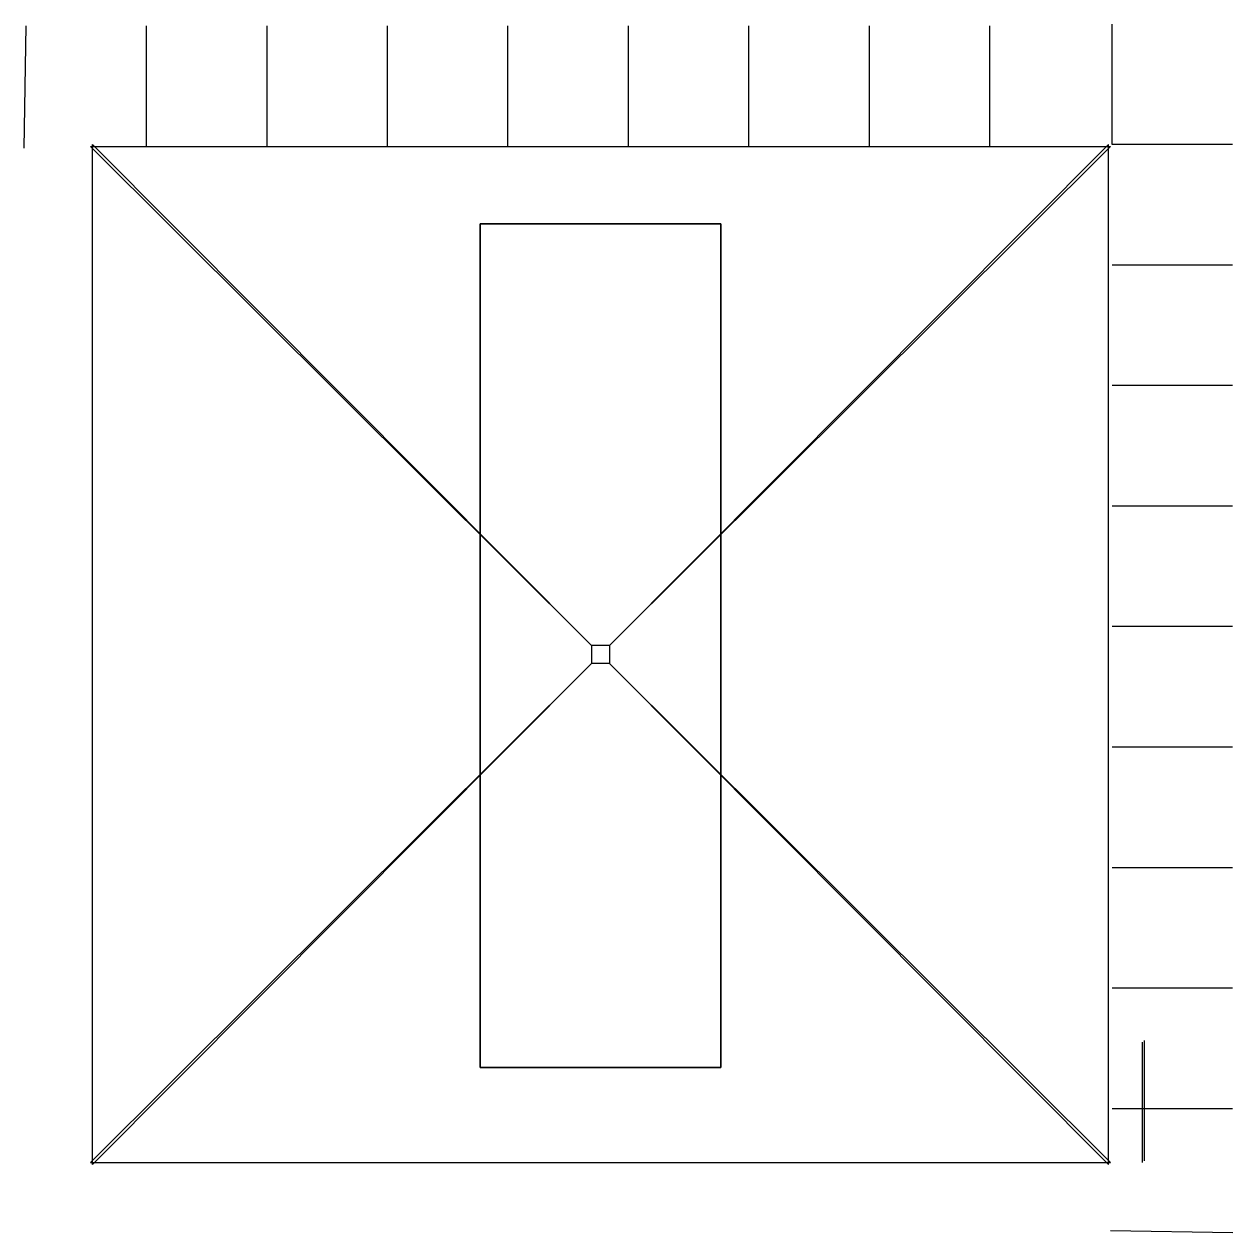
# Model space of a CAD drawing. Extents: x -0.6 to 9.5, y -9 to 1.
import ezdxf

# ---------------------------------------------------------------- set-up
doc = ezdxf.new("R2010")
doc.units = 0
doc.header["$MEASUREMENT"] = 0
doc.layers.get('0').update_dxf_attribs({"linetype": 'CONTINUOUS'})

msp = doc.modelspace()

# ---------------------------------------------------------------- linework, layer by layer
at = {"color": 1}
for points in [[(-0.567, -0.032), (-0.551, 0.984)], [(0.449, -0.016), (0.449, 0.984)], [(1.449, -0.016), (1.449, 0.984)], [(2.449, -0.016), (2.449, 0.984)], [(3.449, -0.016), (3.449, 0.984)], [(4.449, -0.016), (4.449, 0.984)], [(5.449, -0.016), (5.449, 0.984)], [(6.449, -0.016), (6.449, 0.984)], [(7.449, -0.016), (7.449, 0.984)], [(8.463, -0.002), (8.463, 0.998)], [(9.463, -0.002), (8.463, -0.002)], [(9.463, -1.002), (8.463, -1.002)], [(9.463, -2.002), (8.463, -2.002)], [(9.463, -3.002), (8.463, -3.002)], [(9.463, -4.002), (8.463, -4.002)], [(9.463, -5.002), (8.463, -5.002)], [(9.463, -6.002), (8.463, -6.002)], [(9.463, -7.002), (8.463, -7.002)], [(9.463, -8.002), (8.463, -8.002)], [(9.466, -9.032), (8.449, -9.016)]]:
    msp.add_lwpolyline(points, dxfattribs=at)
for points, elevation in [([(8.717, -8.449), (8.717, -7.449)], -7.204), ([(8.717, -8.449), (8.717, -7.449)], -8.204), ([(8.717, -8.449), (8.717, -7.449)], -9.204), ([(8.717, -8.449), (8.717, -7.449)], -10.204), ([(8.717, -8.449), (8.717, -7.449)], -11.204), ([(8.717, -8.449), (8.717, -7.449)], -12.204), ([(8.717, -8.449), (8.717, -7.449)], -13.204), ([(8.717, -8.449), (8.717, -7.449)], -14.204), ([(8.717, -8.449), (8.717, -7.449)], -15.204), ([(8.717, -8.449), (8.717, -7.449)], -16.204), ([(8.717, -8.449), (8.717, -7.449)], -17.204), ([(8.717, -8.449), (8.717, -7.449)], -18.204), ([(8.717, -8.449), (8.717, -7.449)], -19.204), ([(8.717, -8.449), (8.717, -7.449)], -20.204), ([(8.717, -8.449), (8.717, -7.449)], -21.204), ([(8.717, -8.449), (8.717, -7.449)], -22.204), ([(8.717, -8.449), (8.717, -7.449)], -23.204), ([(8.717, -8.449), (8.717, -7.449)], -24.204), ([(8.717, -8.449), (8.717, -7.449)], -25.204), ([(8.717, -8.449), (8.717, -7.449)], -26.204), ([(8.717, -8.449), (8.717, -7.449)], -27.204), ([(8.717, -8.449), (8.717, -7.449)], -28.204), ([(8.717, -8.449), (8.717, -7.449)], -29.204), ([(8.717, -8.449), (8.717, -7.449)], -30.204), ([(8.717, -8.449), (8.717, -7.449)], -31.204), ([(8.717, -8.449), (8.717, -7.449)], -32.204), ([(8.717, -8.449), (8.717, -7.449)], -33.204), ([(8.717, -8.449), (8.717, -7.449)], -34.204), ([(8.731, -8.436), (8.731, -7.436)], -0.204), ([(8.731, -8.436), (8.731, -7.436)], -1.204), ([(8.731, -8.436), (8.731, -7.436)], -2.204), ([(8.731, -8.436), (8.731, -7.436)], -3.204), ([(8.731, -8.436), (8.731, -7.436)], -4.204), ([(8.731, -8.436), (8.731, -7.436)], -5.204), ([(8.731, -8.436), (8.731, -7.436)], -6.204), ([(8.731, -7.436), (8.731, -7.436)], -0.204), ([(8.731, -8.436), (8.731, -8.436)], -0.204)]:
    msp.add_lwpolyline(points, dxfattribs=dict(at, elevation=elevation))
for elevation in [-35.204, -36.204, -37.204, -38.204, -39.204, -40.204, -41.204, -42.204, -43.204, -44.204, -45.204, -46.204, -47.204, -48.204]:
    msp.add_lwpolyline([(8.717, -8.449), (8.717, -7.449)], dxfattribs=dict(elevation=elevation))
at = {"color": 140}
for points in [[(4.142, -4.308, -47.339), (0, -8.466), (0, 0), (4.142, -4.157, -47.339)], [(4.292, -4.308, -47.339), (8.433, -8.466), (8.433, 0), (4.292, -4.157, -47.339)], [(4.141, -4.158, -47.339), (-0.016, -0.016), (8.449, -0.016), (4.292, -4.158, -47.339)], [(4.141, -4.308, -47.339), (-0.016, -8.449), (8.449, -8.449), (4.292, -4.308, -47.339)]]:
    msp.add_3dface(points, dxfattribs=at)

# ---------------------------------------------------------------- meshes
at = {"color": 13}
mesh = msp.add_polymesh((6, 3), dxfattribs=at)
for k, corner in enumerate([(5.217, -0.659, -7), (5.217, -0.659), (5.217, -0.659), (3.217, -0.659, -7), (3.217, -0.659), (3.217, -0.659), (3.217, -7.659, -7), (3.217, -7.659), (3.217, -0.659), (5.217, -7.659, -7), (5.217, -7.659), (5.217, -0.659), (5.217, -7.659, -7), (5.217, -7.659, -7), (5.217, -0.659, -7), (3.217, -7.659, -7), (3.217, -7.659, -7), (3.217, -0.659, -7)]):
    mesh.set_mesh_vertex(divmod(k, 3), corner)

doc.saveas('drawing.dxf')
